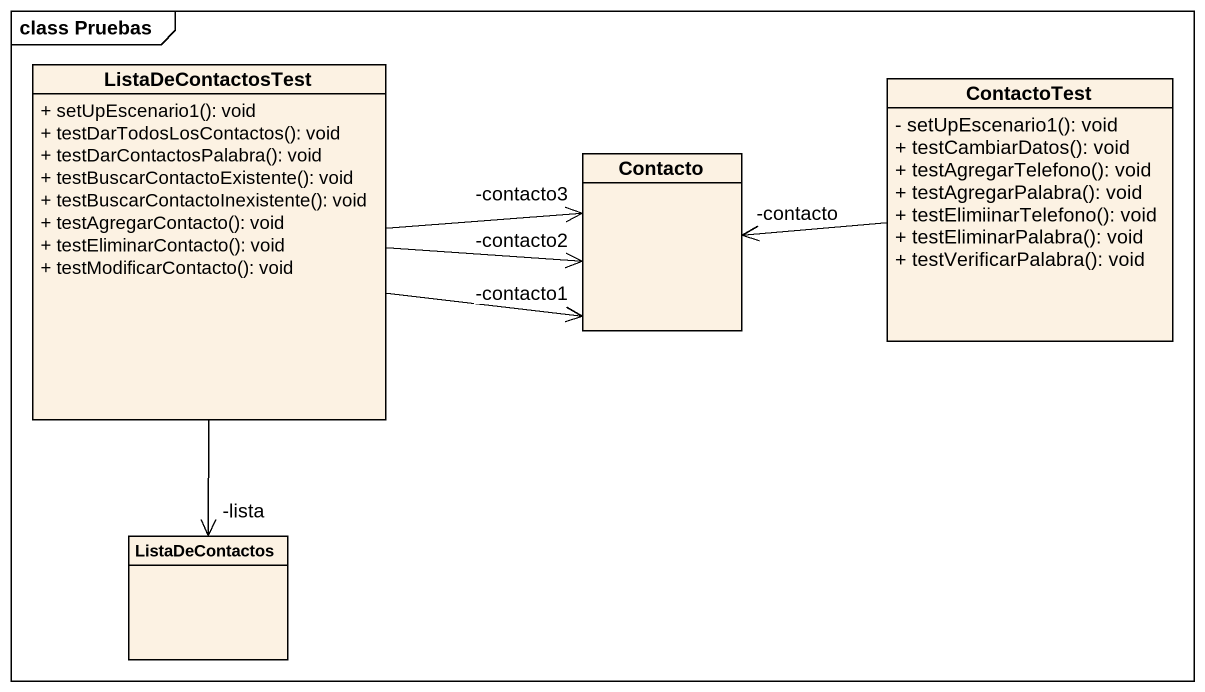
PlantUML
@startuml
mainframe class Pruebas
hide circle
hide empty members
skinparam classAttributeIconSize 0
class ListaDeContactosTest {
  + setUpEscenario1(): void
  + testDarTodosLosContactos(): void
  + testDarContactosPalabra(): void
  + testBuscarContactoExistente(): void
  + testBuscarContactoInexistente(): void
  + testAgregarContacto(): void
  + testEliminarContacto(): void
  + testModificarContacto(): void
}
class ContactoTest {
  - setUpEscenario1(): void
  + testCambiarDatos(): void
  + testAgregarTelefono(): void
  + testAgregarPalabra(): void
  + testElimiinarTelefono(): void
  + testEliminarPalabra(): void
  + testVerificarPalabra(): void
}
class Contacto
class ListaDeContactos
ListaDeContactosTest -right-> "-contacto1" Contacto
ListaDeContactosTest -right-> "-contacto2" Contacto
ListaDeContactosTest -right-> "-contacto3" Contacto
ListaDeContactosTest --> "-lista" ListaDeContactos
ContactoTest -left-> "-contacto" Contacto
@enduml
